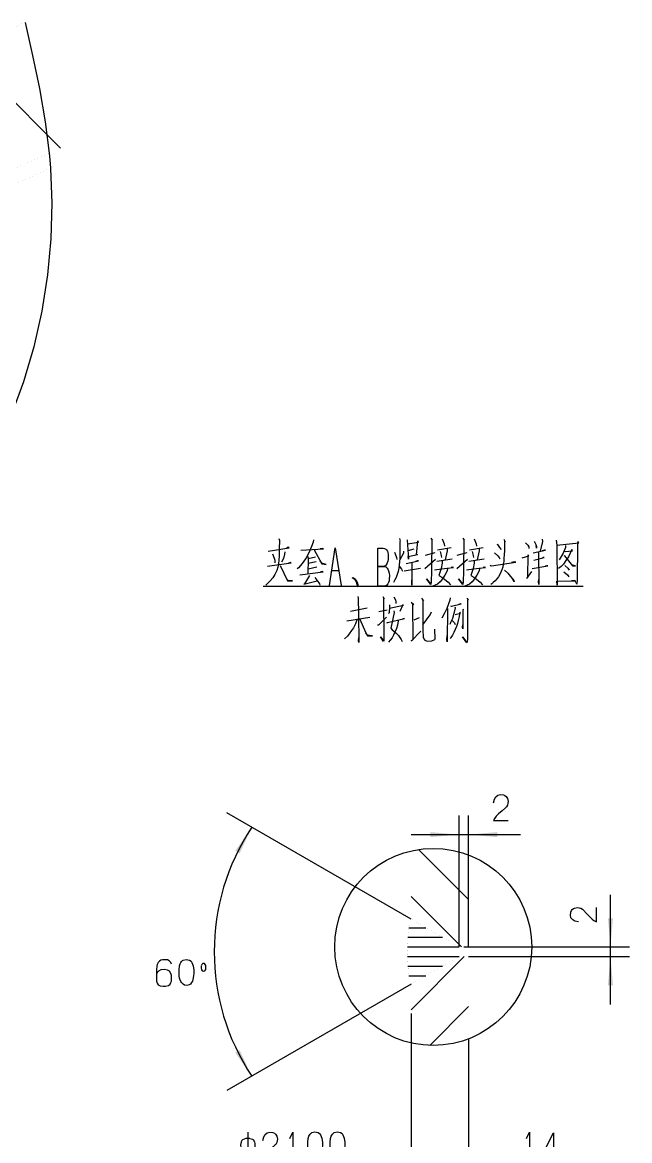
# Model space of a CAD drawing. Extents: x 0 to 8410, y 0 to 11890.
# Drawn here: x 5663 to 6296, y 7836 to 9000 of the extents above; entities that cross this region are included whole.
import ezdxf

# ---------------------------------------------------------------- set-up
doc = ezdxf.new("R2010")
doc.units = 0
doc.header["$MEASUREMENT"] = 0
for name, color, linetype in [('6', 7, 'Continuous'), ('7', 7, 'Continuous'), ('8', 7, 'Continuous')]:
    doc.layers.add(name, color=color, linetype=linetype)

# ---------------------------------------------------------------- blocks, each defined once
blk = doc.blocks.new('BLKENT163')
at = {"layer": '6', "color": 1, "linetype": 'Continuous'}
for p, q in [((6068.54, 8066.45), (5876.6, 8177.27)), ((6068.54, 7998.71), (5876.6, 7887.89))]:
    blk.add_line(p, q, dxfattribs=at)
at = {"layer": '6', "color": 2, "linetype": 'Continuous'}
for p, q in [((5809.58, 8024.3), (5807.84, 8023.88)), ((5811.87, 8024.3), (5809.58, 8024.3)), ((5814.61, 8024.02), (5811.87, 8024.3)), ((5816.44, 8023.04), (5814.61, 8024.02)), ((5831.17, 8023.88), (5834.29, 8024.58)), ((5834.29, 8024.58), (5837.58, 8023.88)), ((5803.63, 8017.58), (5803.08, 8014.22)), ((5803.08, 8014.22), (5803.08, 8004.14)), ((5803.91, 8019.4), (5803.63, 8017.58)), ((5804.91, 8021.22), (5803.91, 8019.4)), ((5805.46, 8012.4), (5803.91, 8010.86)), ((5806.38, 8022.9), (5804.91, 8021.22)), ((5807.84, 8013.66), (5805.46, 8012.4)), ((5807.84, 8023.88), (5806.38, 8022.9)), ((5811.5, 8014.08), (5807.84, 8013.66)), ((5814.8, 8013.38), (5811.5, 8014.08)), ((5816.81, 8012.26), (5814.8, 8013.38)), ((5818.09, 8021.36), (5816.44, 8023.04)), ((5818.73, 8019.54), (5818.09, 8021.36)), ((5826.78, 8013.8), (5827.33, 8017.86)), ((5826.78, 8008.9), (5826.78, 8013.8)), ((5827.33, 8017.86), (5827.97, 8019.96)), ((5827.97, 8019.96), (5828.61, 8021.22)), ((5828.61, 8021.22), (5829.25, 8022.34)), ((5829.25, 8022.34), (5830.26, 8023.32)), ((5830.26, 8023.32), (5831.17, 8023.88)), ((5837.58, 8023.88), (5839.23, 8022.9)), ((5839.23, 8022.9), (5840.23, 8021.36)), ((5840.23, 8021.36), (5841.51, 8018)), ((5841.51, 8018), (5842.06, 8013.52)), ((5842.06, 8013.52), (5842.06, 8009.88)), ((5849.75, 8017.44), (5849.84, 8015.34)), ((5850.39, 8019.4), (5849.84, 8017.72)), ((5849.84, 8015.34), (5850.02, 8014.22)), ((5850.02, 8014.22), (5850.3, 8013.66)), ((5850.3, 8013.66), (5850.85, 8012.82)), ((5851.49, 8020.38), (5850.39, 8019.4)), ((5850.85, 8012.82), (5852.04, 8012.26)), ((5853.32, 8020.24), (5851.49, 8020.38)), ((5852.04, 8012.26), (5853.5, 8012.68)), ((5854.05, 8019.4), (5853.32, 8020.24)), ((5853.5, 8012.68), (5854.51, 8014.22)), ((5854.51, 8018.28), (5854.05, 8019.4)), ((5854.78, 8016.18), (5854.51, 8018.28)), ((5854.51, 8014.22), (5854.78, 8016.18)), ((5803.08, 8004.14), (5803.27, 8001.76)), ((5803.91, 8010.86), (5803.27, 8009.74)), ((5803.27, 8001.76), (5803.82, 7999.8)), ((5818.18, 8010.02), (5816.81, 8012.26)), ((5818.73, 8007.78), (5818.18, 8010.02)), ((5818.27, 8000.36), (5818.73, 8002.04)), ((5818.73, 8004), (5818.73, 8007.78)), ((5818.73, 8002.04), (5818.73, 8004)), ((5826.87, 8007.5), (5826.78, 8008.9)), ((5827.06, 8005.12), (5826.87, 8007.5)), ((5827.52, 8003.86), (5827.06, 8005.12)), ((5828.61, 8001.48), (5827.52, 8003.86)), ((5829.35, 8000.36), (5828.61, 8001.48)), ((5840.6, 8001.76), (5839.87, 8000.36)), ((5841.15, 8003.58), (5840.6, 8001.76)), ((5841.61, 8005.4), (5841.15, 8003.58)), ((5841.97, 8007.92), (5841.61, 8005.4)), ((5842.06, 8009.88), (5841.97, 8007.92)), ((5803.82, 7999.8), (5805.01, 7998.12)), ((5805.01, 7998.12), (5807.2, 7997)), ((5807.2, 7997), (5810.31, 7996.72)), ((5810.31, 7996.72), (5812.78, 7996.72)), ((5812.78, 7996.72), (5815.71, 7997.28)), ((5815.71, 7997.28), (5817.45, 7998.82)), ((5817.45, 7998.82), (5818.27, 8000.36)), ((5831.17, 7998.68), (5829.35, 8000.36)), ((5832.55, 7997.84), (5831.17, 7998.68)), ((5834.38, 7997.42), (5832.55, 7997.84)), ((5837.21, 7997.98), (5834.74, 7997.42)), ((5838.77, 7998.82), (5837.21, 7997.98)), ((5839.87, 8000.36), (5838.77, 7998.82))]:
    blk.add_line(p, q, dxfattribs=at)
at = {"layer": '6', "color": 1, "linetype": 'Continuous'}
blk.add_arc((6097.66, 8032.58), 234.25, 146.384, 213.616, dxfattribs=at)
for points in [[(5902.58, 8162.27), (5889.9, 8135.08), (5885.37, 8137.69)], [(5902.58, 7902.89), (5885.37, 7927.47), (5889.9, 7930.08)]]:
    blk.add_solid(points, dxfattribs=at)
blk = doc.blocks.new('BLKENT164')
at = {"layer": '6', "color": 1, "linetype": 'Continuous'}
for p, q in [((6276.35, 7977.58), (6276.35, 8091.75)), ((6123.54, 8037.58), (6296.35, 8037.58)), ((6128.54, 8027.58), (6296.35, 8027.58))]:
    blk.add_line(p, q, dxfattribs=at)
at = {"layer": '6', "color": 2, "linetype": 'Continuous'}
for p, q in [((6234.63, 8070.68), (6235.05, 8073.8)), ((6235.19, 8068.03), (6234.63, 8070.68)), ((6235.05, 8073.8), (6235.61, 8075.44)), ((6235.61, 8075.44), (6236.59, 8076.63)), ((6236.59, 8076.63), (6237.71, 8077.46)), ((6237.71, 8077.46), (6238.83, 8078)), ((6238.83, 8078), (6241.91, 8078.65)), ((6241.91, 8078.65), (6243.59, 8078.46)), ((6243.59, 8078.46), (6245.55, 8078.1)), ((6245.55, 8078.1), (6247.37, 8077)), ((6247.37, 8077), (6248.35, 8075.99)), ((6248.35, 8075.99), (6251.43, 8072.51)), ((6251.43, 8072.51), (6254.79, 8068.85)), ((6261.65, 8063.55), (6261.65, 8078.65)), ((6237.01, 8065.93), (6235.19, 8068.03)), ((6239.39, 8064.46), (6237.01, 8065.93)), ((6243.17, 8063.55), (6239.39, 8064.46)), ((6254.79, 8068.85), (6257.31, 8066.38)), ((6257.31, 8066.38), (6259.13, 8065.01)), ((6259.13, 8065.01), (6261.65, 8063.55))]:
    blk.add_line(p, q, dxfattribs=at)
at = {"layer": '6', "color": 1, "linetype": 'Continuous'}
for points in [[(6276.35, 8037.58), (6273.74, 8067.47), (6278.97, 8067.47)], [(6276.35, 8027.58), (6278.97, 7997.69), (6273.74, 7997.69)]]:
    blk.add_solid(points, dxfattribs=at)
blk = doc.blocks.new('BLKENT165')
at = {"layer": '6', "color": 2, "linetype": 'Continuous'}
for p, q in [((6154.51, 8187.73), (6155.43, 8191.51)), ((6155.43, 8191.51), (6156.89, 8193.89)), ((6156.89, 8193.89), (6159, 8195.71)), ((6159, 8195.71), (6161.65, 8196.27)), ((6161.65, 8196.27), (6164.76, 8195.85)), ((6164.76, 8195.85), (6166.41, 8195.29)), ((6166.41, 8195.29), (6167.6, 8194.31)), ((6167.6, 8194.31), (6168.42, 8193.19)), ((6168.42, 8193.19), (6168.97, 8192.07)), ((6168.97, 8192.07), (6169.61, 8188.99)), ((6169.43, 8187.31), (6169.06, 8185.35)), ((6169.61, 8188.99), (6169.43, 8187.31)), ((6159.82, 8176.11), (6157.35, 8173.59)), ((6163.48, 8179.47), (6159.82, 8176.11)), ((6166.96, 8182.55), (6163.48, 8179.47)), ((6167.96, 8183.53), (6166.96, 8182.55)), ((6169.06, 8185.35), (6167.96, 8183.53)), ((6155.98, 8171.77), (6154.51, 8169.25)), ((6154.51, 8169.25), (6169.61, 8169.25)), ((6157.35, 8173.59), (6155.98, 8171.77))]:
    blk.add_line(p, q, dxfattribs=at)
at = {"layer": '6', "color": 1, "linetype": 'Continuous'}
for p, q in [((6118.54, 8037.58), (6118.54, 8174.55)), ((6128.54, 8037.58), (6128.54, 8174.55)), ((6068.54, 8154.55), (6182.71, 8154.55))]:
    blk.add_line(p, q, dxfattribs=at)
for points in [[(6118.54, 8154.55), (6088.65, 8151.94), (6088.65, 8157.17)], [(6128.54, 8154.55), (6158.43, 8157.17), (6158.43, 8151.94)]]:
    blk.add_solid(points, dxfattribs=at)
blk = doc.blocks.new('BLKENT166')
at = {"layer": '6', "color": 1, "linetype": 'Continuous'}
for p, q in [((6068.54, 7968.16), (6068.54, 7769.46)), ((6068.54, 7809.46), (5890.09, 7809.46))]:
    blk.add_line(p, q, dxfattribs=at)
at = {"layer": '6', "color": 2, "linetype": 'Continuous'}
for p, q in [((5896.28, 7838.24), (5892.9, 7836.84)), ((5900.49, 7838.24), (5896.28, 7838.24)), ((5898.39, 7844.68), (5898.39, 7817.1)), ((5900.49, 7838.24), (5903.33, 7837.4)), ((5914.22, 7836.14), (5915.13, 7839.92)), ((5915.13, 7839.92), (5916.6, 7842.3)), ((5916.6, 7842.3), (5918.7, 7844.12)), ((5918.7, 7844.12), (5921.36, 7844.68)), ((5921.36, 7844.68), (5924.47, 7844.26)), ((5924.47, 7844.26), (5926.12, 7843.7)), ((5926.12, 7843.7), (5927.31, 7842.72)), ((5927.31, 7842.72), (5928.13, 7841.6)), ((5928.13, 7841.6), (5928.68, 7840.48)), ((5928.68, 7840.48), (5929.32, 7837.4)), ((5942.13, 7838.24), (5945.24, 7844.54)), ((5945.24, 7844.54), (5945.24, 7817.1)), ((5960.79, 7834.18), (5961.34, 7838.24)), ((5961.34, 7838.24), (5961.98, 7840.34)), ((5961.98, 7840.34), (5962.63, 7841.6)), ((5962.63, 7841.6), (5963.27, 7842.72)), ((5963.27, 7842.72), (5964.27, 7843.7)), ((5964.27, 7843.7), (5965.19, 7844.26)), ((5965.19, 7844.26), (5968.3, 7844.96)), ((5968.3, 7844.96), (5971.59, 7844.26)), ((5971.59, 7844.26), (5973.24, 7843.28)), ((5973.24, 7843.28), (5974.25, 7841.74)), ((5974.25, 7841.74), (5975.53, 7838.38)), ((5975.53, 7838.38), (5976.08, 7833.9)), ((5984.13, 7834.18), (5984.68, 7838.24)), ((5984.68, 7838.24), (5985.32, 7840.34)), ((5985.32, 7840.34), (5985.96, 7841.6)), ((5985.96, 7841.6), (5986.6, 7842.72)), ((5986.6, 7842.72), (5987.6, 7843.7)), ((5987.6, 7843.7), (5988.52, 7844.26)), ((5988.52, 7844.26), (5991.63, 7844.96)), ((5991.63, 7844.96), (5994.93, 7844.26)), ((5994.93, 7844.26), (5996.57, 7843.28)), ((5996.57, 7843.28), (5997.58, 7841.74)), ((5997.58, 7841.74), (5998.86, 7838.38)), ((5998.86, 7838.38), (5999.41, 7833.9)), ((5890.98, 7832.92), (5890.89, 7830.96)), ((5890.89, 7830.96), (5890.98, 7829)), ((5891.34, 7834.46), (5890.98, 7832.92)), ((5890.98, 7829), (5891.44, 7826.9)), ((5891.71, 7835.3), (5891.34, 7834.46)), ((5891.44, 7826.9), (5891.8, 7826.2)), ((5892.08, 7835.86), (5891.71, 7835.3)), ((5891.8, 7826.2), (5892.72, 7825.08)), ((5892.9, 7836.84), (5892.08, 7835.86)), ((5903.33, 7837.4), (5904.15, 7836.84)), ((5904.98, 7826.2), (5904.06, 7824.94)), ((5904.15, 7836.84), (5905.07, 7835.44)), ((5905.53, 7827.46), (5904.98, 7826.2)), ((5905.07, 7835.44), (5905.53, 7834.32)), ((5905.53, 7834.32), (5905.8, 7832.92)), ((5905.8, 7829), (5905.53, 7827.46)), ((5905.8, 7832.92), (5905.89, 7830.96)), ((5905.89, 7830.96), (5905.8, 7829)), ((5923.19, 7827.88), (5919.53, 7824.52)), ((5926.66, 7830.96), (5923.19, 7827.88)), ((5927.67, 7831.94), (5926.66, 7830.96)), ((5928.77, 7833.76), (5927.67, 7831.94)), ((5929.14, 7835.72), (5928.77, 7833.76)), ((5929.32, 7837.4), (5929.14, 7835.72)), ((5960.79, 7829.28), (5960.79, 7834.18)), ((5960.89, 7827.88), (5960.79, 7829.28)), ((5961.07, 7825.5), (5960.89, 7827.88)), ((5975.98, 7828.3), (5975.62, 7825.78)), ((5976.08, 7830.26), (5975.98, 7828.3)), ((5976.08, 7833.9), (5976.08, 7830.26)), ((5984.13, 7829.28), (5984.13, 7834.18)), ((5984.22, 7827.88), (5984.13, 7829.28)), ((5984.4, 7825.5), (5984.22, 7827.88)), ((5999.32, 7828.3), (5998.95, 7825.78)), ((5999.41, 7830.26), (5999.32, 7828.3)), ((5999.41, 7833.9), (5999.41, 7830.26)), ((5892.72, 7825.08), (5896.28, 7823.68)), ((5896.28, 7823.68), (5900.49, 7823.68)), ((5904.06, 7824.94), (5900.49, 7823.68)), ((5915.68, 7820.18), (5914.22, 7817.66)), ((5914.22, 7817.66), (5929.32, 7817.66)), ((5917.06, 7822), (5915.68, 7820.18)), ((5919.53, 7824.52), (5917.06, 7822)), ((5961.53, 7824.24), (5961.07, 7825.5)), ((5962.63, 7821.86), (5961.53, 7824.24)), ((5963.36, 7820.74), (5962.63, 7821.86)), ((5965.19, 7819.06), (5963.36, 7820.74)), ((5966.56, 7818.22), (5965.19, 7819.06)), ((5968.39, 7817.8), (5966.56, 7818.22)), ((5971.23, 7818.36), (5968.76, 7817.8)), ((5972.78, 7819.2), (5971.23, 7818.36)), ((5973.88, 7820.74), (5972.78, 7819.2)), ((5974.61, 7822.14), (5973.88, 7820.74)), ((5975.16, 7823.96), (5974.61, 7822.14)), ((5975.62, 7825.78), (5975.16, 7823.96)), ((5984.86, 7824.24), (5984.4, 7825.5)), ((5985.96, 7821.86), (5984.86, 7824.24)), ((5986.69, 7820.74), (5985.96, 7821.86)), ((5988.52, 7819.06), (5986.69, 7820.74)), ((5989.89, 7818.22), (5988.52, 7819.06)), ((5991.72, 7817.8), (5989.89, 7818.22)), ((5994.56, 7818.36), (5992.09, 7817.8)), ((5996.12, 7819.2), (5994.56, 7818.36)), ((5997.21, 7820.74), (5996.12, 7819.2)), ((5997.94, 7822.14), (5997.21, 7820.74)), ((5998.49, 7823.96), (5997.94, 7822.14)), ((5998.95, 7825.78), (5998.49, 7823.96))]:
    blk.add_line(p, q, dxfattribs=at)
at = {"layer": '6', "color": 1, "linetype": 'Continuous'}
blk.add_solid([(6068.54, 7809.46), (6038.65, 7806.85), (6038.65, 7812.08)], dxfattribs=at)
blk = doc.blocks.new('BLKENT167')
at = {"layer": '6', "color": 1, "linetype": 'Continuous'}
for p, q in [((6128.54, 7941.82), (6128.54, 7769.46)), ((6128.54, 7809.46), (6220.94, 7809.46))]:
    blk.add_line(p, q, dxfattribs=at)
at = {"layer": '6', "color": 2, "linetype": 'Continuous'}
for p, q in [((6188.98, 7838.24), (6192.1, 7844.54)), ((6192.1, 7844.54), (6192.1, 7817.1)), ((6206.83, 7824.24), (6217.08, 7844.12)), ((6217.08, 7844.12), (6217.08, 7816.96)), ((6224.12, 7824.24), (6206.83, 7824.24))]:
    blk.add_line(p, q, dxfattribs=at)
at = {"layer": '6', "color": 1, "linetype": 'Continuous'}
blk.add_solid([(6128.54, 7809.46), (6158.43, 7812.08), (6158.43, 7806.85)], dxfattribs=at)
blk = doc.blocks.new('BLKENT514')
at = {"layer": '7', "color": 1, "linetype": 'Continuous'}
for p, q in [((6065.34, 8047.58), (6101.22, 8047.58)), ((6066.34, 8057.58), (6083.9, 8057.58)), ((6064.82, 8037.58), (6118.54, 8037.58)), ((6064.78, 8027.58), (6118.54, 8027.58)), ((6065.21, 8017.58), (6101.23, 8017.58)), ((6066.12, 8007.58), (6083.9, 8007.58))]:
    blk.add_line(p, q, dxfattribs=at)
blk = doc.blocks.new('BLKENT515')
at = {"layer": '7', "color": 1, "linetype": 'Continuous'}
for p, q in [((6068.54, 7972.12), (6124, 8027.58)), ((6088.02, 7935.04), (6128.54, 7975.56))]:
    blk.add_line(p, q, dxfattribs=at)
blk = doc.blocks.new('BLKENT516')
at = {"layer": '7', "color": 1, "linetype": 'Continuous'}
for p, q in [((6128.54, 8086.81), (6076.32, 8139.03)), ((6121.21, 8037.58), (6068.54, 8090.25))]:
    blk.add_line(p, q, dxfattribs=at)
blk = doc.blocks.new('BLKENT527')
at = {"layer": '7', "color": 1, "linetype": 'Continuous'}
for p, q in [((5703.29, 8869.46), (5600.83, 8971.92)), ((5558.27, 8802.35), (5457.89, 8902.74))]:
    blk.add_line(p, q, dxfattribs=at)
blk = doc.blocks.new('BLKENT713')
at = {"layer": '8', "color": 2, "linetype": 'Continuous'}
for p, q in [((5930.62, 8462.79), (5931.53, 8461.02)), ((5931.27, 8461.42), (5931.14, 8451.42)), ((5931.53, 8461.02), (5931.27, 8461.42)), ((5966.57, 8459.26), (5964.87, 8454.55)), ((5966.83, 8461.42), (5966.57, 8459.26)), ((6056.37, 8462.79), (6057.16, 8460.24)), ((6057.16, 8460.24), (6056.89, 8459.46)), ((6056.89, 8459.46), (6056.89, 8447.89)), ((6064.34, 8461.42), (6065, 8456.12)), ((6065, 8456.12), (6065.78, 8441.42)), ((6075.85, 8458.87), (6065.13, 8456.91)), ((6074.28, 8445.93), (6075.59, 8460.44)), ((6075.59, 8460.44), (6075.85, 8458.87)), ((6089.31, 8463.18), (6090.62, 8461.02)), ((6090.23, 8461.81), (6089.7, 8429.85)), ((6090.62, 8461.02), (6090.23, 8461.81)), ((6100.95, 8462.59), (6103.04, 8457.3)), ((6103.04, 8457.3), (6103.3, 8454.95)), ((6122.65, 8463.18), (6123.95, 8461.02)), ((6123.56, 8461.81), (6123.04, 8429.85)), ((6123.95, 8461.02), (6123.56, 8461.81)), ((6134.28, 8462.59), (6136.37, 8457.3)), ((6136.37, 8457.3), (6136.63, 8454.95)), ((6157.94, 8457.1), (6158.46, 8456.51)), ((6158.46, 8456.51), (6160.55, 8453.57)), ((6165.26, 8462.2), (6166.57, 8459.46)), ((6166.57, 8459.46), (6165.91, 8460.24)), ((6165.91, 8460.24), (6165.91, 8454.75)), ((6187.74, 8458.48), (6190.1, 8455.93)), ((6190.1, 8455.93), (6191.14, 8454.16)), ((6196.76, 8460.04), (6198.85, 8456.12)), ((6198.85, 8456.12), (6199.25, 8454.75)), ((6199.38, 8452.99), (6198.98, 8455.53)), ((6205.52, 8459.65), (6203.04, 8449.85)), ((6205.13, 8462.2), (6205.52, 8459.65)), ((6219.77, 8461.22), (6220.29, 8456.12)), ((6220.29, 8456.12), (6220.81, 8414.16)), ((6220.42, 8456.12), (6243.43, 8458.28)), ((6229.44, 8455.73), (6229.57, 8453.57)), ((6242.12, 8455.93), (6241.73, 8419.46)), ((6242.51, 8459.65), (6242.12, 8455.93)), ((6243.43, 8458.28), (6242.51, 8459.65)), ((5919.64, 8449.85), (5941.6, 8453.18)), ((5924.08, 8447.1), (5925.78, 8442.59)), ((5931.01, 8445.14), (5930.75, 8440.44)), ((5931.14, 8451.42), (5931.01, 8445.14)), ((5936.76, 8446.71), (5935.46, 8442.01)), ((5936.89, 8448.87), (5936.76, 8446.71)), ((5940.55, 8453.77), (5938.59, 8452.59)), ((5941.6, 8453.18), (5940.55, 8453.77)), ((5953.63, 8450.83), (5977.16, 8452.2)), ((5961.86, 8447.89), (5959.12, 8442.79)), ((5960.82, 8444.16), (5961.21, 8441.61)), ((5961.21, 8442.2), (5969.05, 8443.97)), ((5964.87, 8454.55), (5961.86, 8447.89)), ((5967.61, 8451.22), (5975.72, 8436.51)), ((5976.5, 8452.59), (5973.89, 8452.01)), ((5977.16, 8452.2), (5976.5, 8452.59)), ((5983.43, 8413.98), (5989.51, 8453.18)), ((5989.51, 8453.18), (5995.65, 8413.98)), ((6033.82, 8452.98), (6039.51, 8452.98)), ((6033.95, 8413.38), (6033.95, 8452.98)), ((6039.51, 8452.98), (6041.01, 8452.58)), ((6041.01, 8452.58), (6042.19, 8451.78)), ((6042.19, 8451.78), (6043.1, 8450.98)), ((6043.1, 8450.98), (6043.82, 8449.58)), ((6043.82, 8449.58), (6044.34, 8448.38)), ((6044.34, 8448.38), (6044.61, 8446.18)), ((6044.61, 8446.18), (6044.74, 8443.78)), ((6044.74, 8443.78), (6044.61, 8441.18)), ((6051.14, 8448.67), (6053.1, 8444.16)), ((6053.1, 8444.16), (6053.49, 8442.99)), ((6056.89, 8447.89), (6056.76, 8442.4)), ((6060.68, 8447.5), (6056.76, 8440.63)), ((6060.68, 8449.85), (6060.68, 8447.5)), ((6065.39, 8450.44), (6071.8, 8452.2)), ((6065.39, 8444.16), (6075.33, 8446.12)), ((6065.78, 8441.42), (6065.39, 8444.16)), ((6075.33, 8446.12), (6074.28, 8445.93)), ((6083.43, 8445.73), (6093.76, 8448.28)), ((6095.98, 8451.22), (6110.36, 8453.57)), ((6098.85, 8449.26), (6100.03, 8445.14)), ((6100.03, 8445.14), (6100.29, 8442.99)), ((6106.04, 8450.04), (6103.95, 8440.83)), ((6106.04, 8452.2), (6106.04, 8450.04)), ((6116.76, 8445.73), (6127.09, 8448.28)), ((6129.31, 8451.22), (6143.69, 8453.57)), ((6132.19, 8449.26), (6133.36, 8445.14)), ((6133.36, 8445.14), (6133.63, 8442.99)), ((6139.38, 8450.04), (6137.29, 8440.83)), ((6139.38, 8452.2), (6139.38, 8450.04)), ((6155.46, 8447.89), (6158.85, 8444.75)), ((6158.85, 8444.75), (6160.42, 8442.99)), ((6160.55, 8453.57), (6162.38, 8451.42)), ((6165.52, 8446.12), (6165.39, 8442.01)), ((6165.78, 8450.04), (6165.52, 8446.12)), ((6165.91, 8454.75), (6165.78, 8450.04)), ((6184.21, 8442.79), (6191.27, 8444.95)), ((6190.1, 8445.93), (6189.83, 8422.99)), ((6191.27, 8444.95), (6190.1, 8445.93)), ((6191.14, 8454.16), (6191.4, 8452.4)), ((6195.72, 8447.89), (6208.53, 8450.63)), ((6199.25, 8454.75), (6199.38, 8452.99)), ((6201.47, 8448.48), (6201.73, 8414.95)), ((6207.61, 8450.83), (6205.26, 8450.24)), ((6208.53, 8450.63), (6207.61, 8450.83)), ((6227.09, 8447.5), (6224.08, 8442.59)), ((6229.57, 8453.57), (6227.09, 8447.5)), ((6227.61, 8445.14), (6228.4, 8444.95)), ((6228.13, 8449.65), (6229.18, 8449.26)), ((6228.4, 8444.95), (6236.89, 8434.55)), ((6229.18, 8449.26), (6236.89, 8450.24)), ((6232.45, 8443.77), (6229.7, 8439.85)), ((6235.98, 8451.42), (6232.45, 8443.77)), ((6236.89, 8450.24), (6235.98, 8451.42)), ((5918.85, 8434.16), (5943.69, 8437.5)), ((5925.78, 8442.59), (5926.44, 8440.24)), ((5926.44, 8440.24), (5926.44, 8437.5)), ((5929.57, 8433.18), (5928.53, 8429.65)), ((5930.36, 8436.91), (5929.57, 8433.18)), ((5930.75, 8440.44), (5930.36, 8436.91)), ((5932.06, 8434.95), (5939.9, 8418.67)), ((5935.46, 8442.01), (5933.63, 8438.28)), ((5942.91, 8437.89), (5940.68, 8437.1)), ((5943.69, 8437.5), (5942.91, 8437.89)), ((5951.27, 8432.2), (5949.84, 8431.22)), ((5953.23, 8434.75), (5951.27, 8432.2)), ((5955.98, 8438.28), (5953.23, 8434.75)), ((5959.12, 8442.79), (5955.98, 8438.28)), ((5961.21, 8441.61), (5960.95, 8425.73)), ((5961.21, 8431.42), (5970.36, 8433.38)), ((5969.57, 8438.67), (5961.47, 8436.71)), ((5975.72, 8437.1), (5973.89, 8439.65)), ((5980.03, 8435.93), (5975.72, 8437.1)), ((5975.72, 8436.51), (5980.03, 8435.93)), ((6040.49, 8433.78), (6034.21, 8433.78)), ((6034.21, 8433.78), (6040.95, 8433.78)), ((6040.68, 8433.98), (6040.49, 8433.78)), ((6041.86, 8434.58), (6040.68, 8433.98)), ((6040.95, 8433.78), (6042.19, 8433.38)), ((6042.65, 8435.58), (6041.86, 8434.58)), ((6042.19, 8433.38), (6043.49, 8432.18)), ((6043.3, 8436.38), (6042.65, 8435.58)), ((6043.76, 8437.58), (6043.3, 8436.38)), ((6043.49, 8432.18), (6044.41, 8430.98)), ((6044.34, 8439.18), (6043.76, 8437.58)), ((6044.61, 8441.18), (6044.34, 8439.18)), ((6053.49, 8442.99), (6053.63, 8441.02)), ((6055.85, 8432.01), (6055.06, 8428.48)), ((6056.11, 8435.53), (6055.85, 8432.01)), ((6056.37, 8438.48), (6056.11, 8435.53)), ((6056.11, 8433.97), (6058.72, 8431.02)), ((6056.76, 8442.4), (6056.37, 8438.48)), ((6061.47, 8429.26), (6078.46, 8432.01)), ((6063.3, 8436.91), (6076.24, 8439.65)), ((6069.44, 8437.69), (6069.44, 8414.36)), ((6074.8, 8439.65), (6073.1, 8438.87)), ((6076.24, 8439.65), (6074.8, 8439.65)), ((6082.91, 8431.81), (6094.02, 8441.42)), ((6095.32, 8439.46), (6111.4, 8441.81)), ((6099.77, 8431.61), (6097.42, 8424.36)), ((6101.08, 8437.3), (6099.77, 8431.61)), ((6100.55, 8431.22), (6106.17, 8432.01)), ((6101.08, 8439.46), (6101.08, 8437.3)), ((6106.17, 8432.01), (6112.84, 8432.79)), ((6106.57, 8431.61), (6106.17, 8429.26)), ((6112.19, 8433.18), (6110.23, 8432.59)), ((6112.84, 8432.79), (6112.19, 8433.18)), ((6116.24, 8431.81), (6127.35, 8441.42)), ((6128.66, 8439.46), (6144.74, 8441.81)), ((6133.1, 8431.61), (6130.75, 8424.36)), ((6134.41, 8437.3), (6133.1, 8431.61)), ((6133.89, 8431.22), (6139.51, 8432.01)), ((6134.41, 8439.46), (6134.41, 8437.3)), ((6139.51, 8432.01), (6146.17, 8432.79)), ((6139.9, 8431.61), (6139.51, 8429.26)), ((6145.52, 8433.18), (6143.56, 8432.59)), ((6146.17, 8432.79), (6145.52, 8433.18)), ((6151.14, 8435.14), (6152.06, 8433.97)), ((6152.06, 8433.97), (6152.45, 8434.36)), ((6152.45, 8434.36), (6177.68, 8438.28)), ((6160.42, 8442.99), (6161.08, 8441.81)), ((6164.08, 8433.18), (6163.3, 8430.24)), ((6164.61, 8436.12), (6164.08, 8433.18)), ((6165.13, 8438.87), (6164.61, 8436.12)), ((6165.39, 8442.01), (6165.13, 8438.87)), ((6176.11, 8438.67), (6173.36, 8437.89)), ((6177.68, 8438.28), (6176.11, 8438.67)), ((6194.67, 8431.81), (6211.14, 8434.36)), ((6196.5, 8440.44), (6207.35, 8442.99)), ((6206.57, 8442.99), (6205.52, 8442.4)), ((6207.35, 8442.99), (6206.57, 8442.99)), ((6209.96, 8434.55), (6208.13, 8433.97)), ((6211.14, 8434.36), (6209.96, 8434.55)), ((6225, 8433.77), (6222.12, 8431.61)), ((6224.08, 8442.59), (6222.78, 8440.63)), ((6227.35, 8436.32), (6225, 8433.77)), ((6229.7, 8439.85), (6227.35, 8436.32)), ((6228.92, 8434.95), (6232.06, 8432.01)), ((6232.06, 8432.01), (6233.36, 8429.85)), ((6236.89, 8435.14), (6235.59, 8436.12)), ((6239.77, 8434.55), (6236.89, 8435.14)), ((6236.89, 8434.55), (6239.77, 8434.55)), ((5924.48, 8422.01), (5921.73, 8418.87)), ((5926.7, 8425.53), (5924.48, 8422.01)), ((5928.53, 8429.65), (5926.7, 8425.53)), ((5940.29, 8419.26), (5938.85, 8420.83)), ((5952.71, 8425.14), (5976.89, 8428.28)), ((5962.78, 8424.36), (5957.55, 8415.73)), ((5968.27, 8422.4), (5972.32, 8416.71)), ((5975.85, 8428.67), (5973.89, 8427.69)), ((5976.89, 8428.28), (5975.85, 8428.67)), ((5993.1, 8429.18), (5985.72, 8429.18)), ((6006.89, 8422.38), (6008.2, 8421.78)), ((6010.55, 8420.18), (6007.94, 8421.98)), ((6008.2, 8421.78), (6009.38, 8420.98)), ((6009.38, 8420.98), (6010.42, 8419.58)), ((6011.99, 8418.58), (6010.55, 8420.18)), ((6044.41, 8430.98), (6045.13, 8429.18)), ((6045.13, 8429.18), (6045.65, 8426.78)), ((6045.85, 8420.78), (6045.59, 8418.98)), ((6045.65, 8426.78), (6045.91, 8423.98)), ((6045.91, 8423.98), (6045.85, 8420.78)), ((6052.97, 8422.4), (6051.8, 8419.85)), ((6054.15, 8425.34), (6052.97, 8422.4)), ((6055.06, 8428.48), (6054.15, 8425.34)), ((6058.72, 8431.02), (6059.64, 8428.87)), ((6069.18, 8417.3), (6069.44, 8420.04)), ((6089.05, 8414.95), (6084.48, 8421.02)), ((6084.48, 8421.02), (6089.05, 8415.53)), ((6089.7, 8429.85), (6089.44, 8416.91)), ((6092.84, 8430.44), (6100.55, 8431.22)), ((6097.42, 8424.36), (6100.55, 8422.59)), ((6101.47, 8421.02), (6098.72, 8417.89)), ((6100.55, 8422.59), (6103.56, 8420.44)), ((6103.69, 8424.75), (6101.47, 8421.02)), ((6103.56, 8420.44), (6107.22, 8417.5)), ((6106.17, 8429.26), (6103.69, 8424.75)), ((6122.38, 8414.95), (6117.81, 8421.02)), ((6117.81, 8421.02), (6122.38, 8415.53)), ((6123.04, 8429.85), (6122.78, 8416.91)), ((6126.17, 8430.44), (6133.89, 8431.22)), ((6130.75, 8424.36), (6133.89, 8422.59)), ((6134.8, 8421.02), (6132.06, 8417.89)), ((6133.89, 8422.59), (6136.89, 8420.44)), ((6137.02, 8424.75), (6134.8, 8421.02)), ((6136.89, 8420.44), (6140.55, 8417.5)), ((6139.51, 8429.26), (6137.02, 8424.75)), ((6158.07, 8421.02), (6156.24, 8418.87)), ((6159.64, 8422.99), (6158.07, 8421.02)), ((6161.08, 8425.34), (6159.64, 8422.99)), ((6162.25, 8427.69), (6161.08, 8425.34)), ((6163.3, 8430.24), (6162.25, 8427.69)), ((6165.78, 8430.04), (6169.44, 8426.91)), ((6169.44, 8426.91), (6172.32, 8423.18)), ((6172.32, 8423.18), (6174.28, 8420.83)), ((6174.28, 8420.83), (6175.72, 8419.26)), ((6176.11, 8417.89), (6174.54, 8420.24)), ((6189.05, 8421.42), (6194.28, 8428.48)), ((6189.83, 8422.99), (6189.05, 8421.42)), ((6201.34, 8417.69), (6201.6, 8420.24)), ((6227.74, 8428.08), (6231.53, 8425.14)), ((6231.53, 8425.14), (6232.97, 8422.99)), ((5919.38, 8416.51), (5917.02, 8414.36)), ((5921.73, 8418.87), (5919.38, 8416.51)), ((5939.9, 8418.67), (5945.13, 8418.67)), ((5945.13, 8418.67), (5940.29, 8419.26)), ((5956.63, 8415.34), (5970.75, 8418.87)), ((5957.55, 8415.73), (5956.63, 8415.34)), ((5972.32, 8416.71), (5972.97, 8415.73)), ((5972.97, 8415.73), (5973.36, 8414.16)), ((6010.42, 8419.58), (6011.34, 8417.78)), ((6011.34, 8417.78), (6011.86, 8415.38)), ((6011.86, 8415.38), (6012.51, 8413.18)), ((6013.17, 8416.38), (6011.99, 8418.58)), ((6012.51, 8413.18), (6013.17, 8412.78)), ((6013.56, 8414.78), (6013.17, 8416.38)), ((6013.17, 8412.78), (6013.56, 8413.78)), ((6013.56, 8413.78), (6013.56, 8414.78)), ((6042.06, 8413.38), (6033.56, 8413.38)), ((6043.43, 8414.38), (6042.06, 8413.38)), ((6044.48, 8415.78), (6043.43, 8414.38)), ((6045.13, 8417.18), (6044.48, 8415.78)), ((6045.59, 8418.98), (6045.13, 8417.18)), ((6051.8, 8419.85), (6050.36, 8417.1)), ((6069.44, 8414.36), (6069.18, 8417.3)), ((6089.31, 8415.93), (6089.05, 8414.95)), ((6089.44, 8416.91), (6089.31, 8415.93)), ((6093.63, 8414.36), (6091.27, 8413.38)), ((6095.98, 8415.53), (6093.63, 8414.36)), ((6098.72, 8417.89), (6095.98, 8415.53)), ((6107.22, 8417.5), (6109.7, 8414.75)), ((6122.65, 8415.93), (6122.38, 8414.95)), ((6122.78, 8416.91), (6122.65, 8415.93)), ((6126.96, 8414.36), (6124.61, 8413.38)), ((6129.31, 8415.53), (6126.96, 8414.36)), ((6132.06, 8417.89), (6129.31, 8415.53)), ((6140.55, 8417.5), (6143.04, 8414.75)), ((6152.71, 8415.73), (6151.53, 8414.95)), ((6154.28, 8417.1), (6152.71, 8415.73)), ((6156.24, 8418.87), (6154.28, 8417.1)), ((6175.72, 8419.26), (6176.11, 8417.89)), ((6201.73, 8414.95), (6201.34, 8417.69)), ((6220.55, 8418.48), (6239.9, 8418.67)), ((6220.81, 8414.16), (6220.55, 8418.48)), ((6238.46, 8419.06), (6235.72, 8418.67)), ((6239.9, 8418.67), (6238.46, 8419.06)), ((6241.47, 8415.34), (6239.51, 8418.67)), ((6241.73, 8419.46), (6241.47, 8415.34)), ((6013.04, 8402.4), (6013.56, 8400.63)), ((6013.56, 8400.63), (6013.82, 8384.36)), ((6039.05, 8402.59), (6040.49, 8400.24)), ((6040.49, 8400.24), (6039.71, 8400.83)), ((6039.71, 8400.83), (6040.23, 8358.08)), ((6050.42, 8402.2), (6052.25, 8399.06)), ((6052.25, 8399.06), (6052.78, 8397.3)), ((6052.78, 8397.3), (6052.78, 8395.34)), ((6079.44, 8400.83), (6081.67, 8398.08)), ((6080.88, 8399.06), (6080.75, 8390.83)), ((6081.67, 8398.08), (6080.88, 8399.06)), ((6109.12, 8398.87), (6105.72, 8390.04)), ((6109.38, 8401.02), (6109.12, 8398.87)), ((6126.63, 8400.63), (6127.94, 8399.06)), ((6127.94, 8399.06), (6127.29, 8398.67)), ((6127.29, 8398.67), (6127.42, 8358.08)), ((6005.33, 8387.1), (6022.71, 8390.63)), ((6035, 8386.91), (6043.5, 8388.67)), ((6045.59, 8385.53), (6045.06, 8384.75)), ((6045.85, 8387.3), (6045.59, 8385.53)), ((6046.24, 8390.24), (6045.85, 8387.3)), ((6046.11, 8393.97), (6046.24, 8390.24)), ((6046.24, 8390.24), (6060.62, 8393.38)), ((6050.95, 8385.93), (6047.29, 8369.46)), ((6050.69, 8387.69), (6050.95, 8385.93)), ((6060.1, 8393.97), (6056.96, 8386.91)), ((6060.62, 8393.38), (6060.1, 8393.97)), ((6068.72, 8396.51), (6071.34, 8394.16)), ((6071.34, 8394.16), (6069.9, 8394.95)), ((6069.9, 8394.95), (6070.29, 8357.5)), ((6080.75, 8390.83), (6080.75, 8382.4)), ((6088.46, 8383.38), (6089.77, 8386.71)), ((6105.72, 8390.04), (6102.97, 8384.55)), ((6106.37, 8390.04), (6106.11, 8355.34)), ((6109.64, 8392.79), (6110.42, 8392.4)), ((6110.42, 8392.4), (6110.82, 8392.4)), ((6110.82, 8392.4), (6120.88, 8394.75)), ((6114.48, 8390.63), (6113.17, 8384.95)), ((6114.21, 8391.61), (6114.48, 8390.63)), ((6114.35, 8383.77), (6119.97, 8385.14)), ((6119.97, 8394.95), (6118.4, 8394.16)), ((6119.44, 8386.32), (6118.66, 8381.61)), ((6119.97, 8385.14), (6119.44, 8386.32)), ((6120.88, 8394.75), (6119.97, 8394.95)), ((6122.58, 8389.65), (6122.97, 8388.67)), ((6122.97, 8388.67), (6122.58, 8388.08)), ((6122.58, 8388.08), (6122.58, 8368.67)), ((6001.67, 8377.3), (6025.72, 8381.02)), ((6010.55, 8374.16), (6008.59, 8370.04)), ((6012.25, 8378.87), (6010.55, 8374.16)), ((6013.82, 8384.36), (6014.22, 8354.55)), ((6015, 8378.87), (6021.14, 8365.34)), ((6034.87, 8373.18), (6043.1, 8380.83)), ((6042.84, 8375.53), (6043.63, 8375.14)), ((6043.63, 8375.14), (6044.15, 8375.53)), ((6044.15, 8375.53), (6061.67, 8379.46)), ((6055.13, 8377.3), (6054.48, 8372.59)), ((6060.23, 8379.26), (6058.79, 8378.48)), ((6061.67, 8379.46), (6060.23, 8379.26)), ((6071.73, 8378.08), (6077.35, 8380.63)), ((6080.75, 8382.4), (6080.75, 8374.95)), ((6080.75, 8374.95), (6080.88, 8369.65)), ((6080.88, 8373.18), (6088.46, 8383.38)), ((6102.97, 8384.55), (6100.62, 8379.85)), ((6110.16, 8376.12), (6109.12, 8373.38)), ((6111.73, 8379.65), (6110.16, 8376.12)), ((6111.47, 8377.69), (6113.95, 8375.14)), ((6113.17, 8384.95), (6111.73, 8379.65)), ((6113.95, 8375.14), (6114.48, 8373.38)), ((6116.96, 8374.55), (6116.04, 8371.22)), ((6117.74, 8377.5), (6116.96, 8374.55)), ((6118.66, 8381.61), (6117.74, 8377.5)), ((6004.15, 8363.77), (6002.19, 8361.22)), ((6006.63, 8367.1), (6004.15, 8363.77)), ((6008.59, 8370.04), (6006.63, 8367.1)), ((6021.14, 8365.34), (6022.97, 8361.42)), ((6023.1, 8362.2), (6021.54, 8364.55)), ((6028.33, 8361.61), (6023.1, 8362.2)), ((6033.56, 8373.18), (6034.87, 8373.18)), ((6047.29, 8369.46), (6048.99, 8367.89)), ((6050.29, 8362.2), (6048.86, 8359.46)), ((6048.99, 8367.89), (6050.69, 8366.32)), ((6051.73, 8365.53), (6050.29, 8362.2)), ((6050.69, 8366.32), (6052.91, 8364.36)), ((6053.3, 8369.06), (6051.73, 8365.53)), ((6052.91, 8364.36), (6055.39, 8361.81)), ((6054.48, 8372.59), (6053.3, 8369.06)), ((6055.39, 8361.81), (6056.96, 8359.65)), ((6068.72, 8355.93), (6078.79, 8366.32)), ((6080.88, 8369.06), (6080.75, 8367.69)), ((6080.75, 8367.69), (6081.14, 8360.24)), ((6080.88, 8369.65), (6080.88, 8369.06)), ((6093.69, 8358.28), (6093.17, 8368.48)), ((6105.85, 8357.89), (6106.11, 8361.81)), ((6111.6, 8362.4), (6110.16, 8359.85)), ((6113.04, 8364.95), (6111.6, 8362.4)), ((6114.61, 8368.28), (6113.04, 8364.95)), ((6116.04, 8371.22), (6114.61, 8368.28)), ((6122.19, 8370.63), (6122.58, 8373.18)), ((6122.58, 8368.67), (6122.19, 8370.63)), ((6002.19, 8361.22), (5999.31, 8358.48)), ((6013.69, 8355.93), (6013.95, 8359.65)), ((6014.22, 8354.55), (6013.69, 8355.93)), ((6022.97, 8361.42), (6028.33, 8361.61)), ((6039.71, 8355.53), (6036.57, 8360.63)), ((6036.57, 8360.63), (6039.71, 8356.71)), ((6040.1, 8356.51), (6039.71, 8355.53)), ((6040.23, 8358.08), (6040.1, 8356.51)), ((6046.63, 8356.91), (6044.93, 8354.95)), ((6048.86, 8359.46), (6046.63, 8356.91)), ((6056.96, 8359.65), (6058.27, 8357.69)), ((6058.27, 8357.69), (6059.31, 8355.73)), ((6070.29, 8357.5), (6068.72, 8355.93)), ((6081.14, 8360.24), (6081.93, 8358.28)), ((6081.93, 8358.28), (6082.84, 8356.91)), ((6082.84, 8356.91), (6085.33, 8356.12)), ((6085.33, 8356.12), (6090.03, 8356.51)), ((6090.03, 8356.51), (6093.3, 8357.69)), ((6093.3, 8357.69), (6093.69, 8358.28)), ((6106.11, 8355.34), (6105.85, 8357.89)), ((6110.16, 8359.85), (6109.25, 8358.48)), ((6126.63, 8354.36), (6122.19, 8360.44)), ((6122.19, 8360.44), (6126.76, 8354.75)), ((6127.16, 8355.14), (6126.63, 8354.36)), ((6126.76, 8354.75), (6127.16, 8356.32)), ((6127.42, 8358.08), (6127.16, 8355.14))]:
    blk.add_line(p, q, dxfattribs=at)

msp = doc.modelspace()

# ---------------------------------------------------------------- linework, layer by layer
at = {"layer": '6'}
for p, q in [((5666.31, 9000.41), (5673.96, 8965.84)), ((5673.96, 8965.84), (5681.15, 8931.4)), ((5681.15, 8931.4), (5687.3, 8896.73)), ((5687.3, 8896.73), (5691.8, 8861.48)), ((5691.8, 8861.48), (5692.9, 8848.64)), ((5692.9, 8848.64), (5692.9, 8848.64)), ((5692.9, 8848.64), (5694.31, 8812.15)), ((5694.31, 8812.15), (5693.27, 8774.94)), ((5693.27, 8774.94), (5689.79, 8737.37)), ((5689.79, 8737.37), (5683.88, 8699.79)), ((5683.88, 8699.79), (5675.53, 8662.54)), ((5675.53, 8662.54), (5664.76, 8625.97)), ((5664.76, 8625.97), (5651.57, 8590.45)), ((5914.54, 8413.38), (6247.88, 8413.38))]:
    msp.add_line(p, q, dxfattribs=at)
at = {"layer": '6', "const_width": 0.03}
for points in [[(5666.31, 9000.41, 0.0268037), (5391.56, 8867.2, -0.1)], [(5692.07, 8864.63, 0.0224632), (5472.87, 8757.83, -0.1)], [(5692.9, 8848.64, 0.0215314), (5483.97, 8746.79, -0.1)], [(6068.54, 8071.44, 0.0956048), (6068.54, 7991.82, -0.1)]]:
    msp.add_lwpolyline(points, format="xyb", dxfattribs=at)
for points in [[(6068.54, 8066.45), (6068.54, 8137.55)], [(6128.54, 7941.82), (6128.54, 8133.34)], [(6118.54, 8037.58), (6068.54, 8066.45)], [(6118.54, 8037.58), (6128.54, 8037.58)], [(5989.19, 8032.58), (6064.74, 8032.58)], [(6118.54, 8027.58), (6068.54, 7998.71)], [(6118.54, 8027.58), (6128.54, 8027.58)], [(6068.54, 7937.61), (6068.54, 7998.71)]]:
    msp.add_lwpolyline(points, dxfattribs=at)
at = {"layer": '6'}
msp.add_circle((6091.68, 8037.58), 102.608, dxfattribs=at)

# ---------------------------------------------------------------- block references
for name in ['BLKENT527', 'BLKENT713', 'BLKENT165', 'BLKENT163', 'BLKENT516', 'BLKENT164', 'BLKENT514', 'BLKENT515', 'BLKENT166', 'BLKENT167']:
    msp.add_blockref(name, (0, 0), dxfattribs=at)

doc.saveas('drawing.dxf')
